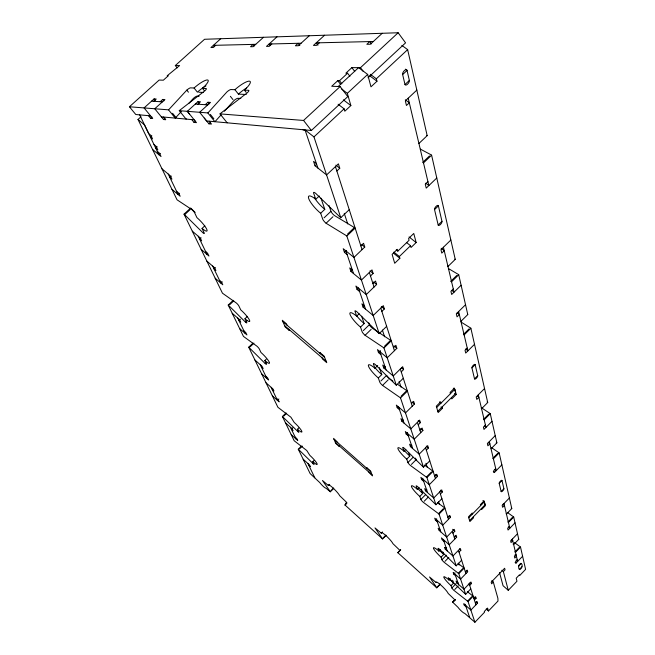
<?xml version="1.0" encoding="UTF-8"?>
<svg xmlns="http://www.w3.org/2000/svg" width="655" height="655" viewBox="0 0 655 655"><rect width="100%" height="100%" fill="white"/><g stroke="black" fill="none" stroke-linecap="round" stroke-linejoin="round"><path stroke-width="0.98" d="M440.193 584.325L436.779 587.838L397.872 552.73L399.861 550.323L392.935 543.666A8.31 1.22 45 0 0 385.934 535.61L382.585 538.942L345.07 505.095L346.43 502.18L339.691 495.712A8.138 1.179 45.4 0 0 332.707 487.697A8.138 1.179 45.4 0 0 328.466 485.601L322.465 480.5L330.333 491.79L333.682 488.458M455.094 599.448L452.638 602.15L458.058 607.373A4.847 0.712 44.6 0 0 461.644 611.279A4.847 0.712 44.6 0 0 464.567 613.244L474.908 622.25L484.52 612.228L484.291 611.5L487.582 608.069L488.466 610.984L497.988 601.044L497.882 598.285L493.305 582.058L491.774 580.698M397.839 552.599L400.565 549.815M221.013 114.969L215.61 120.987A3.815 0.933 -38.9 0 1 214.881 121.707L207.84 112.93L179.265 110.687L186.069 119.087A3.66 0.86 -39 0 1 186.266 118.915M224.387 111.219L233.835 100.698A3.799 0.917 -38.7 0 1 237.871 98.299L240.835 98.455M177.178 67.874L175.311 65.541L179.617 65.574L167.181 75.767L168.245 75.792L163.365 80.188L159.157 80.057L129.412 106.765L168.523 109.843L175.229 118.097A3.586 0.827 -39.1 0 0 175.925 117.425L181.304 111.555M188.706 103.498L193.413 98.365A3.57 0.819 -38.9 0 1 197.155 96.105L199.112 96.211M204.139 90.456L202.452 88.351A12.666 2.857 -38.8 0 0 207.357 79.943A12.666 2.857 -38.8 0 0 194.068 88.007L190.54 87.86A3.578 0.794 -38.9 0 0 186.806 90.136L169.219 109.164A3.594 0.811 -39.1 0 1 168.523 109.843M499.511 572.527L503.048 585.701L508.272 590.311L516.951 581.255L516.206 578.218L519.456 574.82L519.636 575.589L525.588 569.383L520.52 547.064A2.497 0.483 44.1 0 0 520.013 546.655L514.404 542.553M473.892 598.506L475.595 596.738L476.079 598.269L474.384 600.029M516.058 554.703L514.38 556.447L514.773 558.068L516.443 556.332L514.895 554.99M493.305 582.058L491.627 583.801L491.184 582.238L504.637 568.262L505.046 569.85L503.367 571.594L508.272 590.311M475.44 603.32L477.127 601.568L477.601 603.075L470.871 610.075L463.789 603.705L464.297 605.204L466.065 606.792M517.262 559.82L515.6 561.548L515.984 563.144L522.608 556.259M518.735 566.043L521.2 563.48C524.606 565.855 517.974 573.936 518.735 566.043A1.809 0.499 -49.3 0 1 519.833 564.168A1.809 0.499 -49.3 0 1 521.2 563.48M519.505 569.31L521.961 566.755M517.499 533.76L510.646 540.858L511.056 542.553L512.767 540.784L511.391 539.589M452.638 602.15L455.102 599.595M457.927 582.688L456.093 581.05L456.641 582.663L463.953 589.205L470.92 581.992L471.428 583.597L469.692 585.398L468.325 584.17M450.394 578.815L449.101 580.15L448.241 577.628L465.664 594.355L470.716 588.861M507.347 512.423L513.176 516.607A2.595 0.524 44.2 0 1 513.708 517.032L518.76 539.311L513.667 544.592A2.53 0.483 44.2 0 1 513.135 544.108M449.101 580.15A8.802 1.351 44.6 0 0 443.82 577.309A8.802 1.351 44.6 0 0 451.033 585.668L451.934 588.182L453.571 590.081L467.547 601.126L471.813 596.689M514.977 551.878L519.169 547.523M464.297 605.204L465.132 604.328M474.908 622.25L468.047 601.552L473.172 596.238L467.326 591.637M520.52 547.064L515.485 552.296A2.497 0.475 44.2 0 0 515.1 551.977M451.033 585.668L453.596 583.032L452.646 580.264M465.377 571.93L467.154 570.096L467.678 571.766L460.596 579.085L453.178 572.462L453.735 574.116L455.585 575.761M509.385 526.481L507.641 528.29L508.059 530.051L515.026 522.854M456.641 582.663L457.509 581.763M451.852 588.01L456.101 583.621M454.75 589.5L458.287 585.848M440.307 549.782L438.956 551.166L438.039 548.546A2.645 0.426 44.7 0 1 439.611 549.34L455.643 565.298A2.661 0.434 44.6 0 0 456.199 565.814L461.628 560.221M491.496 447.635L498.586 452.49A2.825 0.63 44.4 0 1 499.167 452.941L511.784 508.567L506.454 514.052A2.636 0.532 44.3 0 1 506.176 513.807M437.45 586.716L440.176 583.908M453.735 574.116L454.996 572.814M438.956 551.166A9.178 1.474 44.7 0 0 433.504 548.399A9.178 1.474 44.7 0 0 441.069 557.2L441.961 559.755A2.604 0.418 44.7 0 0 444.106 562.252L458.279 573.231L462.749 568.622M512.3 517.507L507.912 522.035A2.604 0.516 44.2 0 1 508.436 522.461L513.708 517.032M465.664 594.355L458.803 573.674L464.166 568.147A2.62 0.434 44.5 0 0 463.642 567.705L458.091 563.439M454.234 537.182L456.109 535.258L456.699 537.108L449.224 544.772L441.437 537.886L442.059 539.72L443.992 541.439M501.141 491.561L503.892 488.736L501.984 480.483A2.039 0.639 -49.8 0 0 500.412 481.155A2.039 0.639 -49.8 0 0 499.2 483.333L501.141 491.561A2.014 0.622 -49.7 0 0 502.688 490.882A2.014 0.622 -49.7 0 0 503.892 488.736M459.024 552.108L460.85 550.225L460.285 548.448L452.941 555.997L445.277 549.201L446.653 547.785M441.069 557.2L443.746 554.457L442.919 552.042M441.961 559.755L446.407 555.194M444.999 561.335L448.798 557.43M509.385 497.996L502.164 505.414L502.614 507.289L504.416 505.439L502.975 504.203M499.2 483.333L501.984 480.483M452.941 533.145L454.824 531.221L454.234 529.338L446.669 537.075L438.801 530.132L438.162 528.249L440.127 529.985M468.792 517.753L484.348 501.828L482.915 500.592M469.619 520.602L485.109 504.735L484.348 501.828M437.384 521.863L435.395 520.111L436.672 518.809M447.881 517.352L449.805 515.387L450.427 517.344L442.731 525.204L456.199 565.814M495.712 468.571L493.813 470.503L494.304 472.574L501.869 464.853M419.053 487.426L417.268 489.228L416.179 486.1A2.882 0.516 44.9 0 1 417.849 486.829L435.338 504.178A2.898 0.516 44.8 0 0 435.943 504.735L441.896 498.684M491.037 448.781L496.875 442.845L490.259 413.673A2.964 0.696 44.6 0 0 489.653 413.215L481.417 407.738M397.872 552.73L400.721 549.832M417.268 489.228A9.989 1.768 44.9 0 0 411.479 486.649A9.989 1.768 44.9 0 0 419.79 496.425L420.854 499.462A2.833 0.499 44.9 0 0 423.212 502.229L438.49 513.651L443.378 508.673M497.628 453.465L492.83 458.353A2.825 0.614 44.5 0 1 493.403 458.803L499.167 452.941M435.395 520.111L434.732 518.17L442.731 525.204L439.055 514.118L444.925 508.141A2.849 0.516 44.7 0 0 444.36 507.674L437.434 502.541M420.854 499.462L425.725 494.533M383.232 537.829L385.942 535.094M424.186 501.239L428.345 497.022M495.229 435.608L487.369 443.582L487.901 445.801L489.858 443.803L488.294 442.493M440.389 493.993L442.387 491.97L441.724 489.866L433.708 497.996L425.431 490.767L424.71 488.655L426.782 490.464M423.711 481.376L421.624 479.558L422.893 478.273M405.83 449.322L403.955 451.197A10.488 1.957 45.1 0 0 397.97 448.773A10.488 1.957 45.1 0 0 406.747 459.155L407.918 462.52A2.972 0.549 45 0 0 410.407 465.451L426.348 477.102L431.506 471.895M483.587 419.339L488.638 414.238M435.943 504.735L426.937 477.585L433.127 471.338A2.997 0.573 44.9 0 0 432.537 470.855L424.505 465.042M490.259 413.673L484.192 419.798A2.972 0.68 44.6 0 0 483.734 419.437M434.724 476.324L436.77 474.253L437.466 476.447L429.303 484.708L420.878 477.38L421.624 479.558M485.437 425.087L483.423 427.117L483.979 429.426L491.995 421.329M382.585 538.942L374.996 527.922L381.292 533.186L382.528 531.942M419.79 496.425L422.721 493.452L421.231 489.129M425.431 490.767L426.855 489.318M403.955 451.197L402.743 447.733A3.029 0.573 45.1 0 1 404.479 448.421L422.86 466.614A3.046 0.573 44.9 0 0 423.498 467.195L429.77 460.874M461.218 322.162L470.208 327.754A3.267 0.852 45.1 0 1 470.871 328.237L487.721 402.522L481.572 408.72A3.013 0.704 44.7 0 1 481.253 408.442M406.747 459.155L409.834 456.06L408.614 452.515M407.918 462.52L413.051 457.37M484.553 388.538L476.201 396.922L476.799 399.419L478.879 397.323L477.413 396.111M411.43 464.42L416.547 459.278M426.323 450.108L428.444 447.979L427.699 445.613L419.175 454.169L410.439 446.628L409.629 444.262L411.815 446.145M471.927 367.889L475.17 364.655L477.716 375.675A2.333 0.827 -50.5 0 1 476.349 378.246A2.333 0.827 -50.5 0 1 474.523 378.868L471.927 367.889A2.358 0.852 -50.6 0 1 473.311 365.269A2.358 0.852 -50.6 0 1 475.17 364.655M408.368 435.919L406.149 434.019L407.598 432.578M418.217 424.817L420.412 422.622L419.609 420.101L410.8 428.902L401.793 421.19L400.934 418.66L403.185 420.592M436.688 407.467L454.783 389.389L453.285 388.145M437.802 411.274L455.806 393.278L454.783 389.389M345.029 504.915L347.052 502.901M419.945 430.212L422.123 428.034L422.909 430.507L414.214 439.202L405.322 431.563L406.149 434.019M345.07 505.095L345.881 504.284M442.117 406.96L442.477 408.229L438.154 412.552L436.304 406.206L440.668 401.851L441.028 403.136L439.53 401.875M450.435 393.737L450.091 392.443L454.431 388.104L456.126 394.58L451.827 398.879L451.475 397.601M474.523 378.868L477.716 375.675M410.439 446.628L411.856 445.212M330.963 490.693L333.641 488.024M401.793 421.19L403.12 419.88M399.501 409.67L397.225 407.729L398.567 406.395M328.466 485.601L329.694 484.389M411.406 403.57L413.657 401.335L414.5 403.971L405.494 412.92L423.498 467.195M467.252 348.083L465.034 350.278L465.705 353.061L474.515 344.301M401.024 396.291L406.763 390.609A3.316 0.704 45.3 0 1 407.41 391.117L400.532 397.937L405.502 412.92L396.332 405.109L397.225 407.729M469.086 328.867L463.478 334.418A3.267 0.835 45.1 0 1 464.141 334.91L470.871 328.237M377.698 365.498L374.914 368.225A11.577 2.407 45.5 0 0 368.528 366.251A11.577 2.407 45.5 0 0 378.328 377.984L379.769 382.102A3.275 0.671 45.4 0 0 382.536 385.41L388.227 379.802M465.533 304.731L456.314 313.827L457.034 316.84L459.335 314.572L457.165 312.828M401.245 371.876L403.595 369.567L402.678 366.694L393.254 375.995L383.707 367.938L382.733 365.064L385.115 367.078M301.39 446.129L298.279 449.183L314.064 464.575L312.828 461.652L314.081 460.424M312.902 463.756L313.729 462.938M374.914 368.225L373.424 363.975A3.349 0.704 45.6 0 1 375.266 364.532L395.604 384.55A3.381 0.712 45.4 0 0 396.3 385.181L403.292 378.271M460.932 321.335L467.768 314.572L458.729 274.748A3.463 0.958 45.5 0 0 458.033 274.248L448.577 268.632M393.483 347.674L395.898 345.3L396.856 348.321L387.211 357.786L377.485 349.623L378.5 352.603L380.915 354.633M461.112 285.236L451.68 294.496L450.927 291.328L453.293 289.002M299.589 448.814L302.356 446.104M383.707 367.938L385.017 366.653M378.328 377.984L381.767 374.603L379.36 367.619M380.907 380.981L386.606 375.372A3.275 0.688 45.4 0 0 389.365 378.68L392.959 381.144M285.998 412.969L282.387 416.49L298.803 432.456L297.444 429.271L298.754 427.993M384.501 346.249L390.601 340.281A3.512 0.794 45.6 0 1 391.281 340.805L383.961 347.977L396.3 385.181M450.886 281.249L456.846 275.411M297.607 431.637L298.475 430.793M378.5 352.603L380.498 350.646M458.729 274.748L451.582 281.748A3.463 0.942 45.5 0 0 451.049 281.355M359.145 313.737L356.672 316.136L354.994 311.346A3.553 0.794 45.9 0 1 356.909 311.796L378.459 332.953A3.586 0.802 45.7 0 0 379.196 333.616L386.647 326.346A3.586 0.827 45.7 0 1 386.466 326.19M420.354 149.119L430.826 154.662A3.897 1.22 46.5 0 1 431.604 155.186L455.25 259.38L447.971 266.479A3.529 0.982 45.6 0 1 447.602 266.176M292.777 427.756L291.344 429.156L292.998 430.63L292.081 428.722L285.465 422.819M383.961 347.977A3.521 0.778 45.6 0 0 383.281 347.453L365.089 335.294A3.472 0.761 45.8 0 1 362.133 331.733L360.52 327.115L364.172 323.562L361.65 316.234M450.853 240.025L440.946 249.653L441.781 253.108L444.246 250.709L441.175 248.286M381.857 311.395L384.379 308.947L383.331 305.656L373.194 315.505L363.042 307.097L361.92 303.789L364.458 305.893M363.345 330.554L369.404 324.667L368.773 322.8M365.089 335.294L371.139 329.399M283.754 416.113L286.644 413.297M363.042 307.097L364.45 305.729M278.883 398.985L277.45 400.369L271.17 387.342M410.538 245.715L411.021 247.508L416.154 242.547L413.764 233.467L408.581 238.469L409.072 240.287L397.831 251.135L397.323 249.326L392.108 254.353L394.703 263.277L399.869 258.291L399.362 256.514L410.538 245.715L406.599 242.587M372.932 283.566L375.536 281.052L376.633 284.524L366.251 294.57L355.886 286.03L357.057 289.469L359.628 291.59M438.179 225.001L441.978 221.325L438.4 205.875A2.808 1.187 -52.2 0 0 436.14 206.325A2.808 1.187 -52.2 0 0 434.535 209.6L438.179 225.001A2.767 1.154 -52 0 0 440.397 224.526A2.767 1.154 -52 0 0 441.978 221.325M252.969 343.122L248.703 347.199A2.653 0.442 46.2 0 1 249.236 347.699L265.185 363.55L266.536 362.248M434.535 209.6L438.4 205.875M370.501 275.968L373.121 273.438L371.999 269.885L361.437 280.062L350.933 271.448L349.721 267.879L352.349 270.032M357.057 289.469L358.49 288.085M350.933 271.448L352.398 270.04M265.185 363.55A2.669 0.45 46.1 0 0 266.438 363.983L264.817 360.561L266.241 359.194M347.134 254.574L344.464 252.404L346.487 250.472M250.185 346.79L253.976 343.163M360.856 245.887L363.566 243.292L364.761 247.05L353.937 257.423L343.204 248.687L344.464 252.404M427.936 181.631L425.275 184.178L426.225 188.116L436.779 177.996M347.469 234.162L354.396 227.563A3.963 1.007 46.4 0 1 355.157 228.112L346.847 236.037L379.196 333.616M429.475 155.947L422.737 162.383A3.905 1.195 46.5 0 1 423.31 162.759M423.507 162.907L431.604 155.186M319.272 195.976L315.767 199.284L313.622 193.168A4.02 1.007 46.9 0 1 315.661 193.331L339.945 216.993A4.061 1.032 46.6 0 0 340.772 217.722L349.246 209.665M418.922 143.486L427.175 135.65L407.647 49.624L401.867 45.408M240.336 319.206L238.928 320.541L240.77 322.145L239.583 319.673L232.206 313.254M233.196 300.342L228.218 305.058A2.792 0.483 46.4 0 1 228.775 305.574L245.461 322.129A2.8 0.491 46.3 0 0 246.739 322.506L244.954 318.739L247.451 316.357M245.461 322.129L246.878 320.77M229.774 304.632L233.753 300.858M324.086 217.828L330.955 211.319L328.99 205.514M315.767 199.284A13.87 3.439 46.8 0 0 308.726 198.621A13.87 3.439 46.8 0 0 320.655 213.26L322.71 219.13A3.914 0.958 46.6 0 0 326.084 223.249L332.936 216.74M320.655 213.26L324.806 209.33L320.942 198.129M416.834 90.087L405.347 100.895L406.444 105.488L409.31 102.794L405.33 99.822M336.842 170.996L339.781 168.237L338.389 163.848L326.583 174.942L340.772 217.722M222.242 281.838L220.874 283.124L212.646 266.069M317.921 168.073L305.034 129.903L313.966 136.903L326.583 174.942L315.047 165.797L316.521 164.413M215.372 267.535L213.98 268.845L215.913 270.507L214.578 267.739L206.849 261.091M402.645 74.572L407.05 70.453L405.396 69.143M201.101 237.831L199.66 239.173L201.642 240.86L200.225 237.921L192.292 231.158M313.966 136.903L344.104 108.828L338.111 104.243M338.275 86.46L358.58 67.637L367.676 74.433L370.976 86.828L376.985 81.228L376.347 78.788L407.647 49.624M341.296 88.752L347.338 93.337L350.867 105.57L344.808 111.219L344.104 108.828M190.941 208.298A3.087 0.606 47.1 0 0 190.646 208.036L184.03 214.152A3.087 0.589 47.1 0 1 184.628 214.701L202.903 232.754A3.087 0.589 47 0 0 204.213 232.967L202.051 228.415L204.827 225.836M347.338 93.337L367.676 74.433M204.286 118.072L206.612 120.954L311.362 130.476L347.78 96.612L340.125 86.55L331.708 86.28L337.767 80.671L339.503 80.712L347.584 73.229L349.909 76.308M368.044 77.765L405.568 42.853L398.15 32.75L204.556 39.275L175.311 65.541M184.628 214.701L190.147 209.6M382.217 33.29L370.378 44.237L366.833 44.311L369.78 41.576L371.475 43.852M398.15 32.75L360.471 67.686L351.866 67.621L345.832 73.204L347.584 73.229M227.154 122.821L220.015 113.888L303.56 120.454L340.125 86.55M179.503 193.233L178.111 194.519L168.237 174.058M324.577 35.231L313.45 45.424L316.545 45.359L319.337 42.796M171.282 176.064L169.841 177.382L171.929 179.134L170.325 175.81L161.982 168.81M205.261 104.702L207.963 102.245L210.501 102.409L199.636 112.283L208.929 123.828L210.427 122.46M309.275 35.747L298.344 45.735L295.397 45.793L298.123 43.304L299.834 45.555M157.184 146.72L155.694 148.071L157.83 149.848L156.136 146.335L153.999 144.55M271.841 43.942L269.197 46.341L266.47 46.399L277 36.836M191.759 119.603L194.036 122.419L195.509 121.077M160.377 153.426L158.919 154.752L144.485 124.843L138 119.472L140.989 116.778M151.87 135.839L150.421 137.149L152.574 138.934L150.846 135.339L148.693 133.554L139.671 114.862M263.506 37.286L253.149 46.677L250.546 46.734L253.133 44.393L254.32 45.924M194.036 122.419L196.475 122.649L187.322 111.317L197.998 101.623L200.463 101.779L197.785 104.21M148.456 115.665L150.609 118.293L151.993 117.04M160.205 101.713L162.743 99.429L164.937 99.568L154.752 108.763L163.537 119.521L164.945 118.244M220.727 38.727L210.926 47.553L213.243 47.504L215.708 45.293M153.72 101.288L156.234 99.028L154.089 98.889L144.067 107.919L152.73 118.498L150.609 118.293M452.63 602.002L455.315 600.275L448.184 593.438A8.515 1.261 44.7 0 0 441.167 585.333A8.515 1.261 44.7 0 0 436.099 582.557L429.549 576.965L436.779 587.838M255.745 44.327L213.383 45.351L214.431 46.677M301.079 43.23L269.107 44.008L270.22 45.449M373.342 41.494L316.234 42.87L317.986 45.179M246.182 92.33L244.421 90.095A13.485 3.234 -38.6 0 0 249.285 81.138A13.485 3.234 -38.6 0 0 234.932 89.702L230.937 89.538A3.807 0.901 -38.7 0 0 226.908 91.954L208.568 112.21A3.824 0.917 -38.9 0 1 207.848 112.93M198.784 92.224L203.558 92.453M234.932 89.702L238.412 94.115L246.239 94.484M244.421 90.095L248.777 90.324A3.905 0.95 -38.5 0 1 247.181 92.871L220.866 113.159A3.914 0.958 -38.8 0 0 220.006 113.888M202.452 88.351L206.3 88.556A3.668 0.835 -38.8 0 1 204.712 90.947L180.076 110.007A3.668 0.843 -39 0 0 179.265 110.687M151.592 101.148L162.399 101.861M195.329 104.047L207.782 104.874M150.568 115.853L135.781 114.51L129.412 106.765M161.343 116.836L194.191 119.824M163.537 119.521L165.748 119.734L163.545 117.04M208.929 123.828L211.475 124.073L209.15 121.183M302.774 129.698L305.23 130.492M354.396 227.563L334.312 215.446A3.914 0.982 46.6 0 1 330.955 211.319M326.084 223.249L346.086 235.489A3.963 0.982 46.4 0 1 346.847 236.037M390.601 340.281L372.351 328.221A3.463 0.778 45.8 0 1 369.404 324.667M398.019 384.616L406.763 390.609M382.536 385.41L399.877 397.429A3.324 0.688 45.3 0 1 400.532 397.937M370.321 74.293L376.347 78.788M369.6 75.718L376.985 81.228M343.392 99.863L350.867 105.57M425.758 183.195L428.861 185.586L408.221 98.184M335.851 165.142L339.781 168.237M316.439 163.668L313.548 161.384L315.047 165.797M409.072 236.946L416.154 242.547M451.778 290.37L454.046 292.179L443.427 247.238M396.25 249.866L397.831 251.135M393.86 252.101L399.362 256.514M393.589 253.256L399.869 258.291M361.822 244.675L364.761 247.05M369.977 270.875L373.121 273.438M465.59 348.984L467.907 350.867L458.623 311.551M373.522 281.977L376.633 284.524M467.547 601.126L468.047 601.552M381.333 306.442L384.379 308.947M454.627 393.327L456.126 394.58M393.933 345.881L396.856 348.321M157.241 151.272L159.37 153.049L161.04 156.52L152.574 149.455M484.438 426.11L485.985 427.404L478.289 394.826M401.441 367.766L403.595 369.567M440.979 406.976L442.477 408.229M176.555 191.301L178.618 193.037L180.166 196.254L171.962 189.328M494.73 469.398L496.195 470.642L489.334 441.585M412.2 402.031L414.5 403.971M493.297 471.715L494.304 472.574M418.16 420.715L420.412 422.622M420.682 428.607L422.909 430.507M205.613 251.495L207.57 253.174L208.945 256.031L201.134 249.342M282.894 321.638L324.626 357.409M426.258 446.104L428.444 447.979M284.647 325.682L326.215 361.355M508.313 526.964L509.803 528.249L503.973 503.556M219.572 280.438L221.488 282.084L222.782 284.769L215.159 278.203M435.362 474.621L437.466 476.447M440.316 490.169L442.387 491.97M516.115 560.091L517.646 561.425L512.366 539.081M515.092 562.367L515.984 563.144M243.938 330.922L245.764 332.511L246.919 334.918L239.648 328.564M448.929 516.025L450.427 517.344M501.836 570.243L503.367 571.594M452.613 529.281L454.824 531.221M455.233 535.823L456.699 537.108M254.942 360.037L262 366.243L263.073 368.47L261.312 366.915M265.815 376.257L267.567 377.796L268.607 379.965L261.648 373.825M459.417 548.956L460.85 550.225M334.025 439.374L370.877 471.911M335.352 442.428L372.073 474.883M265.995 382.774L272.898 388.873L273.913 390.978L272.185 389.455M276.459 398.314L278.17 399.828L279.161 401.883L272.357 395.849M446.587 549.111L444.671 547.416L445.277 549.201M466.286 570.53L467.678 571.766M470.061 582.377L471.428 583.597M474.736 597.073L476.079 598.269M295.225 437.196L296.862 438.654L297.763 440.52L291.229 434.683M486.231 608.986L488.466 610.984M476.079 601.716L477.601 603.075M303.159 459.212L309.504 464.927L310.347 466.671L308.759 465.238M330.333 491.79L325.781 488A4.577 0.655 45.5 0 1 323.349 486.444A4.577 0.655 45.5 0 1 319.861 482.661L310.134 473.565L298.279 449.183M191.244 208.585L195.157 212.441M162.743 99.429L163.93 100.895M172.576 113.299L175.925 117.425M154.089 98.889L155.268 100.338M187.322 111.317L189.614 114.158M194.068 88.007L197.392 92.159A12.65 2.89 -38.8 0 1 205.957 85.862M210.337 114.404L213.857 118.792M197.998 101.623L199.243 103.171M186.798 90.136L188.46 92.199M207.963 102.245L209.215 103.817M230.372 96.326L232.967 99.601M303.56 120.454L311.362 130.476M339.503 80.712L341.836 83.783M337.767 80.671L340.674 84.503M351.866 67.621L354.756 71.452M360.471 67.686L363.386 71.559M138 119.472L177.006 199.718A3.144 0.606 47.2 0 0 177.554 200.143L191.882 209.616A3.152 0.614 47.1 0 1 194.699 212.932L196.926 217.624A10.922 2.112 47 0 1 206.669 229.103A10.922 2.112 47 0 1 202.051 228.415M184.03 214.152L222.422 293.129A2.833 0.499 46.5 0 0 222.929 293.538L236.365 303.019A2.849 0.508 46.4 0 1 238.887 305.967L240.721 309.84A9.882 1.752 46.4 0 1 249.457 320.033A9.882 1.752 46.4 0 1 244.954 318.739M228.218 305.058L243.431 336.351A2.694 0.459 46.3 0 0 243.922 336.752L256.916 346.176A2.71 0.459 46.2 0 1 259.298 348.951L260.968 352.472A9.416 1.597 46.1 0 1 269.254 362.084A9.416 1.597 46.1 0 1 264.817 360.561M248.703 347.199L277.925 407.304L290.926 417.235L294.193 422.418A8.662 1.351 45.7 0 1 301.734 431.113A8.662 1.351 45.7 0 1 297.444 429.271M282.387 416.49L294.169 440.733L306.777 450.534L309.84 455.356A8.31 1.236 45.6 0 1 317.036 463.625A8.31 1.236 45.6 0 1 312.828 461.652M198.236 236.226L206.988 254.353M237.732 318.068L245.101 333.329M260.231 364.688L266.863 378.426M290.419 427.24L296.125 439.063M307.915 463.494L314.818 477.79M287.013 325.167L286.431 323.816L282.305 320.279L285.236 327.025L289.33 330.546L288.749 329.203M337.669 442.592L333.583 438.351L335.794 443.443L339.421 446.653L338.979 445.637M320.393 353.79L319.853 352.464L324.094 356.091L326.747 362.657L322.538 359.046L322.006 357.736M367.152 468.62L366.743 467.621L370.476 470.92L372.474 475.866L368.364 471.6M345.881 250.865L353.553 273.594M358.473 288.159L365.572 309.193M379.908 351.653L386.09 369.952M398.617 407.058L404.037 423.114M407.541 433.471L412.617 448.511M422.983 479.206L427.494 492.568M436.729 519.923L440.766 531.868M443.378 539.605L447.185 550.896M455.029 574.116L458.467 584.293M465.558 605.294L469.692 617.542M344.26 213.325L347.723 223.928M382.389 330.055L384.583 336.768M399.141 381.316L401.032 387.105M425.922 463.306L427.158 467.072M438.482 501.746L439.407 504.563M458.549 563.169L459.171 565.068M335.442 166.616L362.059 249.637M369.363 272.423L374.046 287.029M380.801 308.112L394.449 350.679M400.328 369.019L412.249 406.206M417.407 422.303L420.739 432.677M425.57 447.75L435.428 478.51M439.718 491.897L448.503 519.309M452.343 531.27L454.832 539.024M458.451 550.331L465.91 573.592M469.176 583.793L475.923 604.827M472.517 513.938L472.247 512.98L468.497 516.811L469.881 521.56L473.598 517.753L473.328 516.803M480.606 505.652L480.344 504.686L484.078 500.87L485.355 505.709L481.646 509.508L481.384 508.55M427.175 135.65A3.995 1.277 46.8 0 1 426.757 135.323M455.25 259.38A3.529 0.999 45.6 0 1 454.873 259.077M467.768 314.572A3.324 0.884 45.2 0 1 467.416 314.277M496.875 442.845A2.866 0.647 44.5 0 1 496.269 442.305M487.721 402.522A3.013 0.721 44.7 0 1 487.091 401.957M518.76 539.311A2.53 0.491 44.1 0 1 518.498 539.073M511.784 508.567A2.636 0.54 44.2 0 1 511.227 508.059M409.334 80.336A3.169 1.49 -54 0 1 407.566 84.159A3.169 1.49 -54 0 1 404.97 84.421M238.412 94.115A13.468 3.267 -38.6 0 1 246.55 88.016M324.806 209.33A13.861 3.48 46.8 0 1 314.482 197.859M360.52 327.115A12.273 2.71 45.9 0 1 350.065 314.498A12.273 2.71 45.9 0 1 356.672 316.136M364.172 323.562A12.265 2.743 45.9 0 1 356.869 316.037M381.767 374.603A11.569 2.432 45.5 0 1 374.881 367.504M443.746 554.457A9.17 1.49 44.7 0 1 439.538 550.282M458.279 573.231A2.628 0.418 44.6 0 1 458.803 573.674M453.596 583.032A8.793 1.367 44.6 0 1 449.567 579.02M381.292 533.186A8.31 1.22 45 0 1 385.934 535.61M409.834 456.06A10.48 1.981 45.1 0 1 403.971 450.083M415.753 458.533A2.964 0.565 45 0 1 415.344 458.107M426.348 477.102A2.997 0.557 44.9 0 1 426.937 477.585M422.721 493.452A9.981 1.785 44.9 0 1 418.144 488.917M438.49 513.651A2.857 0.499 44.7 0 1 439.055 514.118M409.359 80.442L404.995 84.528L402.62 74.465A3.201 1.523 -54.2 0 1 404.397 70.593A3.201 1.523 -54.2 0 1 407.025 70.347L409.359 80.442"/></g></svg>
